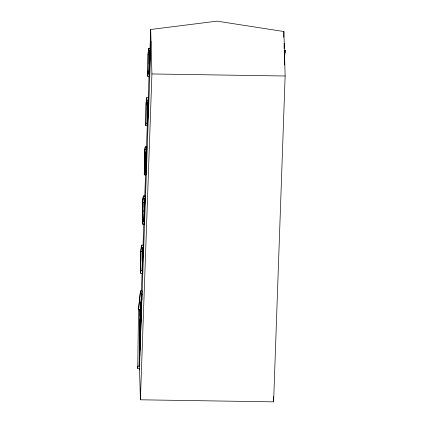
<?xml version="1.0" encoding="UTF-8"?>
<svg xmlns="http://www.w3.org/2000/svg" width="423" height="423" viewBox="0 0 423 423"><rect width="100%" height="100%" fill="white"/><g stroke="black" fill="none" stroke-linecap="round" stroke-linejoin="round"><path stroke-width="0.63" d="M142.926 249.713L142.821 256.624L142.477 256.618L142.583 249.707L142.926 249.713L143.164 248.238L142.821 248.232L142.53 256.407L142.874 256.412L143.164 248.238M144.608 201.517L144.56 207.418L144.217 207.413L144.322 200.518L144.666 200.523L144.618 207.212L144.269 207.207L144.322 200.518M145.956 158.197L146.062 151.312L146.406 151.318L146.305 158.202L145.956 158.197L145.808 152.862L146.152 152.867L144.555 153.078L144.275 174.868L145.835 174.889L146.829 146.765L145.269 146.744L144.507 151.445L144.275 174.868M148.066 105.702L148.045 108.991L147.696 108.986L147.749 102.414L148.15 102.075L148.388 100.595L148.039 100.589L147.749 108.774L148.098 108.78L148.388 100.595M147.749 108.774L147.801 102.07M148.098 108.78L148.15 102.075M149.879 54.075L149.784 59.775L149.435 59.77L149.541 52.854L149.89 52.859L150.128 51.384L149.779 51.379L149.493 59.558L149.837 59.564L150.128 51.384M147.934 71.064L147.817 76.436L149.314 76.463L150.308 48.349L148.811 48.322L148.055 53.018L147.817 76.436M148.811 48.322L148.098 54.652L147.907 73.914L149.404 73.94L149.721 62.9L149.372 62.895L149.16 63.704L149.504 63.709L149.721 62.9M140.616 273.284L140.854 249.866L141.61 245.166L143.344 245.192L142.35 273.311L140.616 273.284L140.901 251.5L141.61 245.166M142.361 224.079L142.593 200.655L143.355 195.955L145.089 195.981L144.095 224.105L142.361 224.079L142.641 202.289L143.355 195.955M142.123 267.923L142.466 267.928L142.757 259.754L142.54 260.584L142.197 260.579L142.408 259.748L142.091 270.847L142.911 247.645L142.821 248.232M142.197 260.579L142.287 251.521L142.673 251.288L142.874 250.056L142.583 249.707M142.35 273.311L142.54 260.584M142.562 258.871L142.604 254.567M144.095 224.105L144.28 211.384L143.936 211.378L144.153 210.543L143.831 221.652L144.65 198.498L144.269 207.207M143.936 211.378L144.026 202.31L144.412 202.078L142.641 202.289L143.265 198.477L144.999 198.503L144.613 200.862L144.264 200.856M145.84 125.647L146.072 102.234L146.834 97.528L148.568 97.554L147.574 125.673L145.84 125.647L146.12 103.868L146.834 97.528M145.602 169.507L145.951 169.512L146.236 161.332L146.025 162.162L145.676 162.157L145.893 161.327L145.575 172.431L146.39 149.287L146.3 149.864L146.009 157.991L146.358 157.996L146.739 149.293L145.179 149.266L144.555 153.078L145.269 146.744M145.676 162.157L145.808 152.862M145.835 174.889L145.924 165.784M146.025 162.162L145.919 172.436L144.359 172.41M145.692 160.449L146.041 160.454L146.104 154.3L145.755 154.295M147.341 120.296L147.69 120.301L147.981 112.121L147.632 112.116L147.315 123.215L148.135 100.002L148.039 100.589M147.981 112.121L147.764 112.952L147.416 112.946L147.511 103.889L147.897 103.651M147.574 125.673L147.653 117.869M147.69 120.301L147.764 112.952M147.78 111.244L147.839 105.702L147.992 110.429L147.78 111.244L147.437 111.238M149.372 62.895L149.055 73.935L149.874 50.797L149.779 51.379M149.16 63.704L149.25 54.667L149.636 54.435M149.314 76.463L149.382 69.954M149.404 73.94L149.562 57.956M284.462 65.1L284.499 55.117M139.379 369.903L139.431 368.47L137.739 368.444L138.522 308.584L140.484 290.844L142.176 290.871L141.901 293.335M137.739 368.444L137.819 366.144L139.167 366.165L139.622 331.246L140.045 319.249L140.394 319.254M140.034 326.318L139.902 309.853L140.288 309.53M139.204 363.394L139.548 363.399L139.653 355.235M139.706 351.206L139.802 343.936M140.621 308.113L140.648 306.263L140.299 306.257L140.113 320.222L140.235 319.127M140.542 314.284L140.573 311.814M139.902 309.853L138.559 309.832L140.484 290.844M140.177 315.516L140.605 303.513L140.695 302.694L141.039 302.699L141.536 298.241M142.001 293.99L141.79 300.097L141.441 300.092L141.657 293.985L142.001 293.99L141.256 297.596L139.807 338.627L139.638 332.584L139.944 323.955L140.288 323.96M140.161 328.565L139.992 322.516L140.288 314.194L140.637 314.199M140.505 318.805L140.642 304.126L140.991 304.132L141.076 307.156M140.15 326.202L140.214 324.309M140.568 314.257L140.637 312.364M141.43 290.945L142.054 273.337M143.037 245.589L143.794 224.111M144.777 196.383L145.56 174.244M146.517 147.162L147.278 125.684M148.256 97.951L149.018 76.468M149.954 50.051L150.678 29.488L217.025 21.15L283.896 31.535L285.139 76.003L273.612 401.85L140.399 399.798L139.484 367.032L151.006 41.19M139.468 355.854L139.78 341.038L139.468 355.854L139.817 355.859L140.145 341.599M140.838 311.148L139.923 342.921L140.272 342.926L141.277 314.469L141.187 311.154L140.838 311.148L139.923 342.921M140.891 309.71L141.298 298.215L141.642 298.22L141.33 313.036L140.981 313.031L140.891 309.71L141.24 309.721L141.33 313.036M144.497 210.548L144.206 218.744L143.862 218.739M144.618 207.212L144.999 198.503M140.981 313.031L141.298 298.215M139.167 366.165L141.747 293.165L140.404 293.144M139.791 350.625L140.108 341.684M140.225 338.315L140.568 328.613M140.616 327.323L141.002 316.33M141.049 315.035L141.187 311.154M141.24 309.721L141.419 304.608M141.462 303.328L141.642 298.22M139.548 363.399L139.717 355.637M140.399 399.798L151.92 73.951L150.678 29.488M283.69 37.319L283.896 31.535M284.039 48.508L284.224 43.236M284.547 56.756L285.261 50.422L284.103 50.406M140.299 306.257L140.468 307.886M141.657 293.985L141.747 293.165M139.743 321.993L140.045 319.249M149.488 53.198L149.541 52.854M149.932 50.691L150.308 48.349M148.283 99.32L148.568 97.554M146.543 148.531L146.829 146.765M146.379 151.455L146.649 149.805L146.3 149.864M144.899 197.16L145.089 195.981M144.64 200.666L144.904 199.016M143.159 246.366L143.344 245.192M284.88 52.769L285.261 50.422M146.004 151.651L146.062 151.312M146.353 151.656L146.739 149.293M147.416 112.946L147.632 112.116M146.041 160.454L146.104 154.3M144.513 208.856L144.301 209.671L144.359 203.511L144.513 208.856L144.164 208.851M149.652 58.242L149.731 61.208L149.525 61.996L149.176 61.991M148.727 50.776L150.223 50.802M284.251 52.875L285.171 52.886M148.098 54.652L149.594 54.673M149.24 55.868L149.583 55.873M149.388 61.203L149.731 61.208M149.086 71.022L149.435 71.027M151.92 73.951L285.139 76.003M146.749 99.981L148.484 100.008M146.12 103.868L147.511 103.889M147.495 105.084L147.844 105.089M147.648 110.424L147.992 110.429M145.924 123.193L147.659 123.22M145.903 159.635L146.252 159.64M144.555 199.069L144.904 199.074M142.445 221.631L144.18 221.657M141.525 247.624L143.26 247.651M140.901 251.5L142.287 251.521M142.424 258.051L142.773 258.056L142.688 255.095M140.706 270.826L142.44 270.852M141.256 297.596L141.605 297.602M141.388 301.53L141.737 301.536M141.208 308.742L140.864 308.737L140.695 302.694M141.16 310.181L140.811 310.175L140.642 304.126M139.886 310.963L140.235 310.968M140.341 312.756L140.685 312.761L140.753 315.183M140.933 314.463L141.277 314.469M140.801 320.243L140.457 320.237L140.288 314.194M139.992 322.516L140.341 322.522L140.473 327.36M139.622 331.246L139.971 331.251M139.638 332.584L139.987 332.589L140.15 338.633M139.585 334.017L139.934 334.022M139.876 344.354L140.225 344.359M139.373 352.539L139.722 352.544M139.416 357.287L139.764 357.292M273.47 396.668L273.612 401.85M149.737 57.993L149.784 59.775M149.287 54.43L149.435 59.77M147.96 106.025L148.045 108.991M147.548 103.646L147.696 108.986M146.189 154.051L146.305 158.202M144.465 203.86L144.56 207.418M144.063 202.072L144.217 207.413M142.757 254.255L142.821 256.624M142.324 251.283L142.477 256.618M141.694 296.782L141.79 300.097M141.345 296.777L141.441 300.092M139.939 309.525L140.119 316.039M139.944 323.955L140.113 329.998M140.225 341.266L140.272 342.926"/></g></svg>
